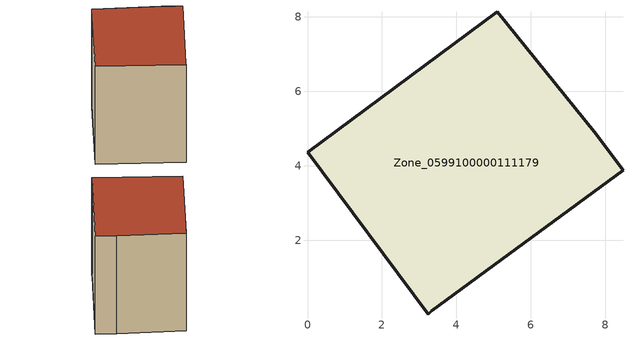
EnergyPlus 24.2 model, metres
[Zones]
Zone_0599100000111179
 floor ground (C_G): 5.09,8.14 7.7,4.91 8.47,3.88 3.34,0.11 3.24,0.02 0,4.37 z0
 wall outside (C_F): 3.34,0.11 8.47,3.88 7.7,4.91 5.09,8.14 0,4.37 3.24,0.02 3.34,0.11 z0:6.9
 roof outside (C_R): 7.7,4.91 5.09,8.14 0,4.37 3.24,0.02 3.34,0.11 8.47,3.88 z6.9
[BUILDING]
Pand.0599100000111179: North Axis=0; Terrain=City; Loads Convergence Tolerance Value=0.04; Temperature Convergence Tolerance Value=0.4; Solar Distribution=FullExterior; Maximum Number of Warmup Days=25; Minimum Number of Warmup Days=1
[Site:Location]
Rotterdam.The.Hague.AP_ZH_NLD Design_Conditions: Latitude=51.96; Longitude=4.45; Time Zone=1; Elevation=-4.5
[SITE:GROUNDTEMPERATURE:BUILDINGSURFACE]
18, 18, 18, 18, 18, 18, 18, 18, 18, 18, 18, 18
[MATERIAL] Thermal Absorptance=0.9; Solar Absorptance=0.7; Visible Absorptance=0.7
Name | Roughness | Thickness | Conductivity | Density | Specific Heat
G.TC.1946 | MediumSmooth | 0.15 | 1 | 540 | 1210
F.TC.1946 | Rough | 0.3 | 0.857143 | 1920 | 840
R.TC.1946 | MediumRough | 0.2 | 0.909091 | 1500 | 1000
[CONSTRUCTION]
C_G: G.TC.1946
C_F: F.TC.1946
C_R: R.TC.1946
[ZONE]
Zone_0599100000111179: Type=1; Multiplier=1; Ceiling Height=Autocalculate; Volume=Autocalculate; Floor Area=autocalculate; Part of Total Floor Area=Yes
[ZONEINFILTRATION:DESIGNFLOWRATE]
Infil_Zone_0599100000111179: Zone or ZoneList or Space or SpaceList=Zone_0599100000111179; Schedule=AlwaysOn; Design Flow Rate Calculation Method=Flow/Area; Flow Rate per Floor Area=0.003; Constant Term Coefficient=1; Temperature Term Coefficient=0; Velocity Term Coefficient=0; Velocity Squared Term Coefficient=0
[HVACTEMPLATE:ZONE:IDEALLOADSAIRSYSTEM]
Zone_0599100000111179: Maximum Heating Supply Air Temperature=50; Minimum Cooling Supply Air Temperature=13; Maximum Heating Supply Air Humidity Ratio=0.0156; Minimum Cooling Supply Air Humidity Ratio=0.0077; Heating Limit=NoLimit; Cooling Limit=NoLimit; Dehumidification Control Type=ConstantSensibleHeatRatio; Cooling Sensible Heat Ratio=0.7; Dehumidification Setpoint=60; Humidification Control Type=None; Humidification Setpoint=30; Outdoor Air Method=None; Outdoor Air Flow Rate per Person=0.00944; Outdoor Air Flow Rate per Zone Floor Area=0; Outdoor Air Flow Rate per Zone=0; Demand Controlled Ventilation Type=None; Outdoor Air Economizer Type=NoEconomizer; Heat Recovery Type=None; Sensible Heat Recovery Effectiveness=0.7; Latent Heat Recovery Effectiveness=0.65
[ZONECONTROL:THERMOSTAT]
ThermostatControl_Zone_0599100000111179: Zone or ZoneList=Zone_0599100000111179; Control Type Schedule=DualSetpointControlType; Control 1=Thermostat_Zone_0599100000111179; Temperature Difference Between Cutout And Setpoint=0
[THERMOSTATSETPOINT:DUALSETPOINT]
Thermostat_Zone_0599100000111179: Heating Setpoint Temperature Schedule=HeatingSetpoint_Zone_0599100000111179; Cooling Setpoint Temperature Schedule=CoolingSetpoint_Zone_0599100000111179
[SCHEDULE:COMPACT]
HeatingSetpoint_Zone_0599100000111179: Through: 12/31, For: AllDays, Until: 24:00, 21
CoolingSetpoint_Zone_0599100000111179: Through: 12/31, For: AllDays, Until: 24:00, 24
DualSetpointControlType: Through: 12/31, For: AllDays, Until: 24:00, 4
AlwaysOn: Through: 12/31, For: AllDays, Until: 24:00, 1
